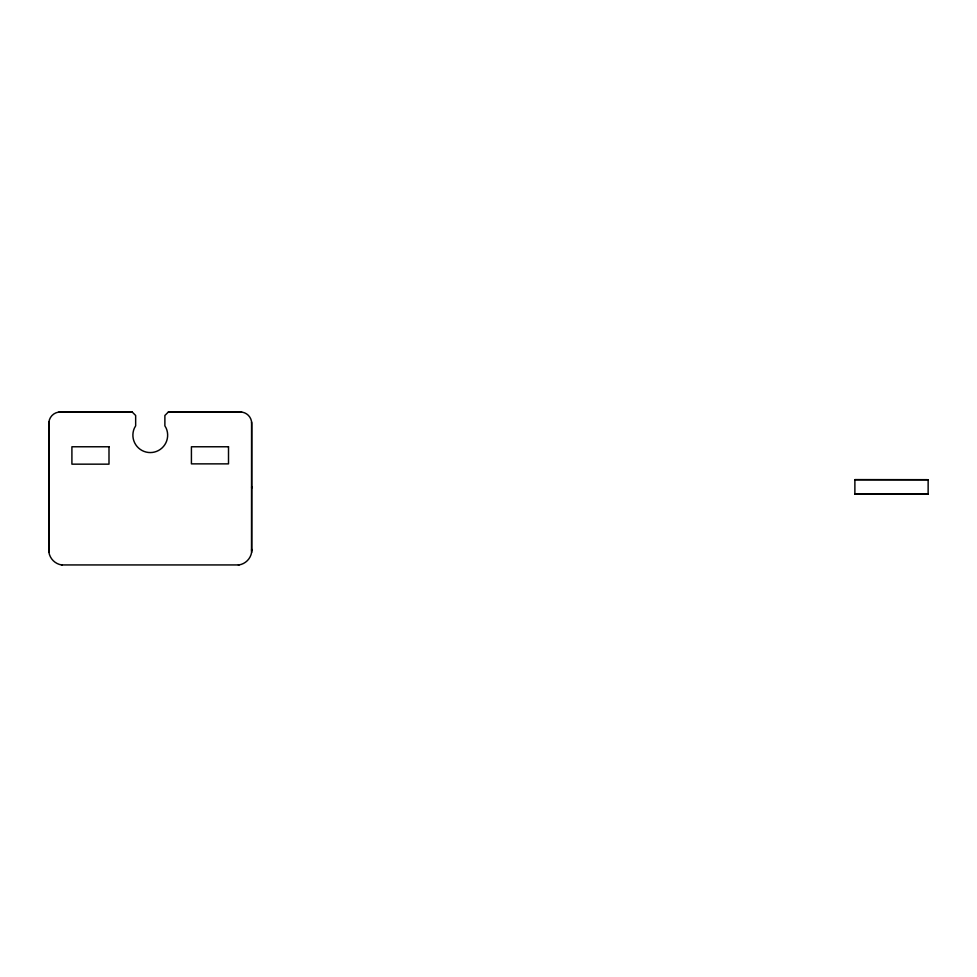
<?xml version="1.0" encoding="UTF-8"?>
<svg xmlns="http://www.w3.org/2000/svg" width="977" height="977" viewBox="0 0 977 977"><rect width="100%" height="100%" fill="white"/><g stroke="black" fill="none" stroke-linecap="round" stroke-linejoin="round"><path stroke-width="1.47" d="M62.137 564.999L61.502 564.938A15.363 15.363 0 0 1 48.911 552.347L48.923 422.064A11.394 11.394 0 0 1 60.44 412.001L132.176 412.001L135.656 415.481L135.656 425.838L134.313 428.28A17.391 17.391 0 0 0 150.275 452.571A17.391 17.391 0 0 0 166.224 428.28L164.881 425.838L164.881 415.481L168.362 412.001L240.098 412.001A11.394 11.394 0 0 1 251.687 423.591L251.626 552.347A15.363 15.363 0 0 1 239.035 564.938L238.376 564.999M48.911 552.347L48.923 422.064M251.626 552.347L251.614 422.064M854.875 494.154L854.887 479.67L926.623 479.67L928.15 479.744L928.138 494.24L854.875 494.154L928.138 494.24M48.911 549.33L48.911 550.417L48.911 546.155M48.935 487.755L48.935 486.668L48.935 490.942M58.925 412.074L132.176 412.001M61.502 564.938L239.035 564.938M168.362 412.001L241.624 412.074M854.887 479.67L928.15 479.744M48.85 443.876L48.85 461.266M251.675 549.428L251.675 550.515L251.675 549.428M251.7 486.766L251.7 487.853L251.7 486.766M108.997 446.77L71.907 446.77L71.907 464.16L108.997 464.16L108.997 446.77M228.508 446.77L191.419 446.77L191.419 463.867L228.508 463.867L228.508 446.77"/></g></svg>
